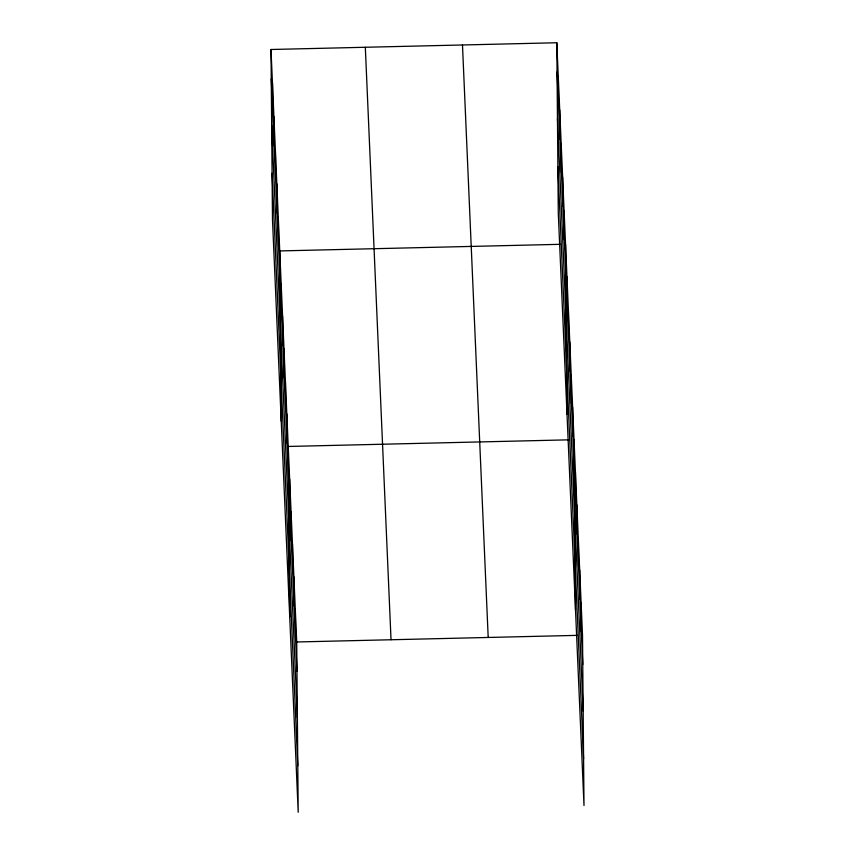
<?xml version="1.0" encoding="UTF-8"?>
<svg xmlns="http://www.w3.org/2000/svg" width="855" height="855" viewBox="0 0 855 855"><rect width="100%" height="100%" fill="white"/><g stroke="black" fill="none" stroke-linecap="round" stroke-linejoin="round"><path stroke-width="1.28" d="M271.003 49.494L296.717 641.977L298.203 812.25L272.489 219.767L271.003 49.494L556.797 42.75L582.511 635.233L583.997 805.506L558.283 213.023L556.797 42.75M560.303 244.316L279.745 250.932L281.231 421.216M568.789 439.833L288.231 446.46L289.717 616.733M296.717 641.977L577.275 635.361M557.054 71.97L582.768 664.453M557.46 118.514L583.174 710.997M557.877 166.479L583.591 758.962M462.48 44.973L488.194 637.456M365.32 47.271L391.034 639.754M271.259 78.703L296.974 671.186M271.666 125.258L297.38 717.74M272.082 173.212L297.797 765.695M581.09 602.647L581.347 631.866M579.679 570.061L579.936 599.28M578.269 537.474L578.525 566.694M576.847 504.888L577.104 534.108M575.436 472.302L575.693 501.522M574.026 439.716L575.511 609.989M572.604 407.13L572.861 436.339M571.193 374.543L571.45 403.752M569.783 341.957L570.039 371.166M568.361 309.371L568.618 338.58M566.951 276.785L567.207 305.994M565.54 244.199L567.025 414.472M564.086 210.619L564.332 239.838M562.622 177.049L562.879 206.258M561.169 143.469L561.425 172.689M559.704 109.9L559.961 139.119M558.251 76.319L558.507 105.539M295.306 609.391L295.563 638.6M293.885 576.804L294.141 606.013M292.474 544.218L292.731 573.427M291.063 511.632L291.32 540.841M289.653 479.046L289.898 508.255M286.82 413.873L287.077 443.082M285.41 381.287L285.656 410.496M283.988 348.69L284.245 377.91M282.577 316.104L282.834 345.324M281.167 283.518L281.413 312.738M278.292 217.362L278.548 246.582M276.838 183.782L277.084 213.002M275.374 150.213L275.631 179.432M273.921 116.643L274.177 145.852M272.467 83.063L272.713 112.283"/></g></svg>
